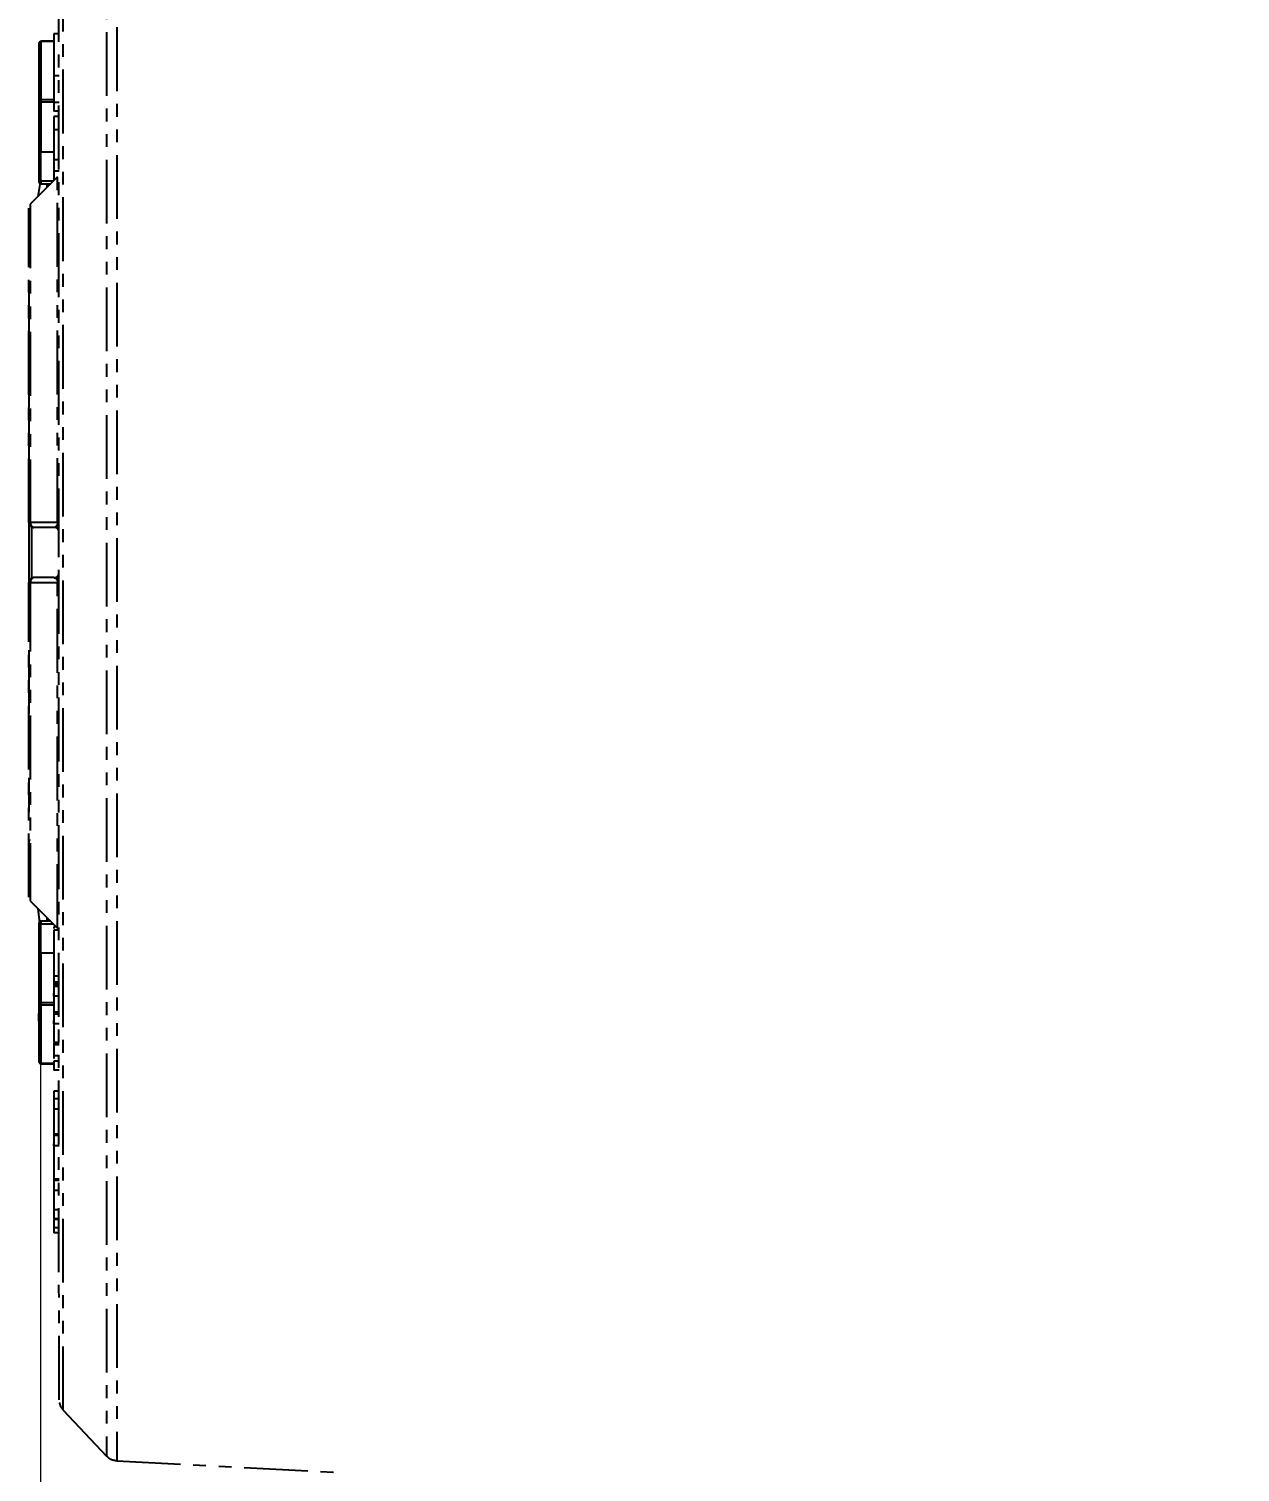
# Model space of a CAD drawing. Header units: millimetres. Extents: x 2160 to 4596, y 811 to 2534.
# Drawn here: x 2796.4 to 2916.9, y 1276.5 to 1420.1 of the extents above; entities that cross this region are included whole.
import ezdxf

# ---------------------------------------------------------------- set-up
doc = ezdxf.new("R2010")
doc.units = ezdxf.units.MM
doc.linetypes.add('PHANTOM', pattern=[12.7, 6.35, -1.27, 1.27, -1.27, 1.27, -1.27])
doc.layers.add('AM_5', color=3, linetype='Continuous', lineweight=25)
doc.styles.add('SLDTEXTSTYLE1', font='txt.shx', dxfattribs={"width": 0.7, "bigfont": 'gbcbig.shx'})
doc.dimstyles.new('SLDDIMSTYLE12$0', dxfattribs={"dimtxt": 12, "dimasz": 10, "dimexe": 0, "dimexo": 0.0625, "dimgap": 0.875, "dimtad": 1, "dimdec": 1, "dimlfac": 1.8, "dimrnd": 1e-09, "dimzin": 12, "dimdsep": 46, "dimtxsty": 'SLDTEXTSTYLE1', "dimcen": 0.09, "dimdle": 8.16, "dimclrd": 3, "dimclre": 3, "dimadec": 0, "dimazin": 3, "dimtfac": 1, "dimtdec": 1, "dimtofl": 0, "dimtmove": 0, "dimatfit": 3, "dimfxl": 0, "dimfrac": 2, "dimtolj": 1, "dimlwd": 5, "dimlwe": 5, "dimarcsym": 0})

# ---------------------------------------------------------------- blocks, each defined once
blk = doc.blocks.new('*D74')
at = {"layer": 'AM_5', "color": 3, "linetype": 'Continuous', "lineweight": 5, "transparency": 16777216}
for p, q in [((2797.54, 1331.21), (2797.54, 1205.74)), ((2962.62, 1205.74), (2807.54, 1205.74))]:
    blk.add_line(p, q, dxfattribs=at)
at = {"layer": 'AM_5', "color": 3, "lineweight": 5, "transparency": 16777216}
blk.add_line((2972.62, 1331.21), (2972.62, 1205.74), dxfattribs=at)
at = {"layer": 'AM_5', "color": 3, "transparency": 16777216}
for points in [[(2807.54, 1207.41), (2807.54, 1204.07), (2797.54, 1205.74)], [(2962.62, 1207.41), (2962.62, 1204.07), (2972.62, 1205.74)]]:
    blk.add_solid(points, dxfattribs=at)
at = {"layer": 'Defpoints', "color": 0, "transparency": 16777216}
for p in [(2797.54, 1331.28), (2972.62, 1331.28), (2797.54, 1205.74)]:
    blk.add_point(p, dxfattribs=at)
at = {"layer": 'AM_5', "color": 0, "transparency": 16777216, "insert": (2894.36, 1212.61), "char_height": 12, "attachment_point": 5, "style": 'SLDTEXTSTYLE1'}
blk.add_mtext('\\A1;195', dxfattribs=at)

msp = doc.modelspace()

# ---------------------------------------------------------------- linework, layer by layer
at = {"color": 7, "linetype": 'PHANTOM', "lineweight": 25}
for p, q in [((2797.385, 1418.625), (2797.385, 1416.036)), ((2798.885, 1418.825), (2797.585, 1418.825)), ((2798.885, 1418.79), (2797.585, 1418.79)), ((2799.385, 1419.582), (2798.885, 1419.582)), ((2797.385, 1416.036), (2797.385, 1412.897)), ((2799.385, 1415.397), (2798.885, 1415.397)), ((2798.885, 1415.397), (2798.885, 1412.722)), ((2798.885, 1414.838), (2798.885, 1411.875)), ((2797.385, 1412.897), (2797.385, 1407.965)), ((2798.885, 1413.009), (2797.585, 1413.009)), ((2797.585, 1412.756), (2797.585, 1407.823)), ((2798.885, 1412.756), (2797.585, 1412.756)), ((2799.385, 1412.722), (2798.885, 1412.722)), ((2799.385, 1411.875), (2798.885, 1411.875)), ((2799.385, 1411.35), (2798.885, 1411.35)), ((2798.885, 1410.062), (2798.885, 1407.043)), ((2798.885, 1410.062), (2799.385, 1410.062)), ((2797.585, 1407.823), (2798.885, 1407.823)), ((2799.385, 1407.043), (2798.885, 1407.043)), ((2798.885, 1407.043), (2798.885, 1405.898)), ((2798.885, 1405.898), (2798.885, 1404.974)), ((2799.385, 1405.898), (2798.885, 1405.898)), ((2799.238, 1405.327), (2796.531, 1402.62)), ((2797.5, 1404.782), (2797.282, 1403.371)), ((2798.809, 1404.899), (2797.585, 1404.899)), ((2797.585, 1404.645), (2798.556, 1404.645)), ((2797.585, 1404.645), (2797.585, 1404.642)), ((2797.585, 1404.642), (2798.552, 1404.642)), ((2798.185, 1404.642), (2798.185, 1404.274)), ((2798.188, 1404.642), (2798.188, 1404.277)), ((2796.385, 1396.819), (2796.409, 1396.644)), ((2796.401, 1396.673), (2796.408, 1396.649)), ((2796.412, 1396.637), (2796.43, 1396.574)), ((2796.449, 1396.533), (2796.424, 1396.606)), ((2796.401, 1393.822), (2796.391, 1393.82)), ((2796.531, 1371.936), (2796.531, 1371.005)), ((2796.531, 1371.005), (2799.238, 1371.003)), ((2798.884, 1370.474), (2796.884, 1370.474)), ((2799.006, 1370.504), (2798.884, 1370.474)), ((2798.884, 1365.474), (2796.884, 1365.474)), ((2799.238, 1364.945), (2796.531, 1364.943)), ((2796.531, 1364.943), (2796.531, 1364.46)), ((2796.408, 1339.299), (2796.401, 1339.275)), ((2796.43, 1339.374), (2796.412, 1339.311)), ((2796.424, 1339.342), (2796.449, 1339.414)), ((2796.531, 1333.327), (2799.238, 1330.62)), ((2797.482, 1331.04), (2797.524, 1330.787)), ((2798.551, 1331.307), (2797.585, 1331.307)), ((2797.585, 1331.307), (2797.585, 1331.304)), ((2798.555, 1331.304), (2797.585, 1331.304)), ((2797.585, 1331.05), (2798.808, 1331.05)), ((2798.185, 1331.674), (2798.185, 1331.307)), ((2798.188, 1331.67), (2798.188, 1331.307)), ((2799.13, 1330.728), (2798.885, 1330.728)), ((2798.885, 1330.728), (2798.885, 1330.565)), ((2799.385, 1330.409), (2798.885, 1330.409)), ((2797.585, 1328.126), (2797.585, 1323.193)), ((2798.885, 1328.126), (2797.585, 1328.126)), ((2797.385, 1327.984), (2797.385, 1323.052)), ((2799.385, 1325.814), (2798.885, 1325.814)), ((2798.885, 1325.814), (2798.885, 1325.239)), ((2799.385, 1325.239), (2798.885, 1325.239)), ((2798.885, 1325.239), (2798.885, 1325.175)), ((2798.885, 1325.175), (2798.885, 1325.111)), ((2799.385, 1325.111), (2798.885, 1325.111)), ((2798.885, 1325.111), (2798.885, 1324.984)), ((2798.885, 1324.984), (2799.385, 1324.984)), ((2798.885, 1324.984), (2798.885, 1324.792)), ((2799.385, 1324.792), (2798.885, 1324.792)), ((2798.885, 1324.792), (2798.885, 1323.835)), ((2799.385, 1323.835), (2798.885, 1323.835)), ((2798.885, 1323.835), (2798.885, 1322.239)), ((2798.885, 1323.193), (2797.585, 1323.193)), ((2798.885, 1322.94), (2797.585, 1322.94)), ((2797.385, 1321.348), (2797.385, 1322.113)), ((2798.885, 1322.239), (2798.885, 1322.048)), ((2799.385, 1322.239), (2798.885, 1322.239)), ((2798.885, 1322.048), (2798.885, 1321.09)), ((2799.385, 1322.048), (2798.885, 1322.048)), ((2799.385, 1321.09), (2798.885, 1321.09)), ((2798.885, 1321.09), (2798.885, 1319.24)), ((2799.385, 1319.24), (2798.885, 1319.24)), ((2799.385, 1319.176), (2798.885, 1319.176)), ((2798.885, 1319.176), (2798.885, 1318.984)), ((2799.385, 1318.984), (2798.885, 1318.984)), ((2798.885, 1318.984), (2798.885, 1317.899)), ((2798.885, 1317.158), (2797.585, 1317.158)), ((2797.585, 1317.124), (2798.885, 1317.124)), ((2799.385, 1317.899), (2798.885, 1317.899)), ((2799.385, 1317.389), (2798.885, 1317.389)), ((2798.885, 1317.389), (2798.885, 1316.495)), ((2799.385, 1316.495), (2798.885, 1316.495)), ((2799.385, 1314.389), (2798.885, 1314.389)), ((2798.885, 1314.389), (2798.885, 1313.623)), ((2799.385, 1313.623), (2798.885, 1313.623)), ((2798.885, 1313.623), (2798.885, 1312.602)), ((2799.385, 1312.602), (2798.885, 1312.602)), ((2798.885, 1312.602), (2798.885, 1310.113)), ((2799.385, 1310.113), (2798.885, 1310.113)), ((2798.885, 1310.113), (2798.885, 1309.985)), ((2799.385, 1309.985), (2798.885, 1309.985)), ((2798.885, 1309.985), (2798.885, 1308.964)), ((2799.385, 1308.964), (2798.885, 1308.964)), ((2798.885, 1308.964), (2798.885, 1305.645)), ((2798.885, 1305.645), (2798.885, 1305.517)), ((2799.385, 1305.645), (2798.885, 1305.645)), ((2799.385, 1305.517), (2798.885, 1305.517)), ((2798.885, 1305.517), (2798.885, 1304.496)), ((2798.885, 1305.39), (2798.885, 1305.394)), ((2799.385, 1304.496), (2798.885, 1304.496)), ((2799.385, 1302.581), (2798.885, 1302.581)), ((2798.885, 1302.581), (2798.885, 1301.688)), ((2799.385, 1301.688), (2798.885, 1301.688)), ((2799.385, 1301.624), (2798.885, 1301.624)), ((2798.885, 1301.624), (2798.885, 1300.794)), ((2799.385, 1300.794), (2798.885, 1300.794)), ((2798.885, 1300.794), (2798.885, 1300.284)), ((2799.385, 1300.284), (2798.885, 1300.284)), ((2799.797, 1282.655), (2804.12, 1278.098)), ((2805.13, 1277.633), (2826.858, 1276.494))]:
    msp.add_line(p, q, dxfattribs=at)
at = {"color": 7, "linetype": 'PHANTOM', "lineweight": 25, "flags": 128}
for points in [[(2804.12, 1457.849), (2804.12, 1457.838), (2804.12, 1457.565), (2804.12, 1456.932), (2804.12, 1455.941), (2804.12, 1454.596), (2804.12, 1452.901), (2804.12, 1450.866), (2804.12, 1448.496), (2804.12, 1445.802), (2804.12, 1442.795), (2804.12, 1439.487), (2804.12, 1435.891), (2804.12, 1432.021), (2804.12, 1427.894), (2804.12, 1423.525), (2804.12, 1418.933), (2804.12, 1414.135), (2804.12, 1409.152), (2804.12, 1404.003), (2804.12, 1398.709), (2804.12, 1393.291), (2804.12, 1387.772), (2804.12, 1382.172), (2804.12, 1376.516), (2804.12, 1370.825), (2804.12, 1365.123), (2804.12, 1359.432), (2804.12, 1353.775), (2804.12, 1348.176), (2804.12, 1342.656), (2804.12, 1337.239), (2804.12, 1331.945), (2804.12, 1326.796), (2804.12, 1321.812), (2804.12, 1317.015), (2804.12, 1312.423), (2804.12, 1308.054), (2804.12, 1303.927), (2804.12, 1300.057), (2804.12, 1296.461), (2804.12, 1293.153), (2804.12, 1290.146), (2804.12, 1287.452), (2804.12, 1285.082), (2804.12, 1283.046), (2804.12, 1281.352), (2804.12, 1280.007), (2804.12, 1279.016), (2804.12, 1278.383), (2804.12, 1278.11), (2804.12, 1278.098)], [(2805.13, 1458.315), (2805.13, 1458.306), (2805.13, 1458.054), (2805.13, 1457.452), (2805.13, 1456.504), (2805.13, 1455.212), (2805.13, 1453.582), (2805.13, 1451.619), (2805.13, 1449.333), (2805.13, 1446.731), (2805.13, 1443.823), (2805.13, 1440.622), (2805.13, 1437.138), (2805.13, 1433.387), (2805.13, 1429.381), (2805.13, 1425.138), (2805.13, 1420.673), (2805.13, 1416.004), (2805.13, 1411.148), (2805.13, 1406.125), (2805.13, 1400.954), (2805.13, 1395.655), (2805.13, 1390.249), (2805.13, 1384.756), (2805.13, 1379.198), (2805.13, 1373.597), (2805.13, 1367.974), (2805.13, 1362.351), (2805.13, 1356.75), (2805.13, 1351.192), (2805.13, 1345.699), (2805.13, 1340.293), (2805.13, 1334.994), (2805.13, 1329.823), (2805.13, 1324.8), (2805.13, 1319.944), (2805.13, 1315.275), (2805.13, 1310.81), (2805.13, 1306.566), (2805.13, 1302.561), (2805.13, 1298.81), (2805.13, 1295.326), (2805.13, 1292.125), (2805.13, 1289.217), (2805.13, 1286.615), (2805.13, 1284.328), (2805.13, 1282.366), (2805.13, 1280.736), (2805.13, 1279.444), (2805.13, 1278.495), (2805.13, 1277.894), (2805.13, 1277.642), (2805.13, 1277.633)], [(2799.797, 1282.655), (2799.797, 1282.662), (2799.797, 1282.916), (2799.797, 1283.528), (2799.797, 1284.495), (2799.797, 1285.813), (2799.796, 1287.478), (2799.796, 1289.481), (2799.796, 1291.814), (2799.796, 1294.469), (2799.796, 1297.432), (2799.796, 1300.693), (2799.796, 1304.237), (2799.796, 1308.049), (2799.796, 1312.113), (2799.796, 1316.413), (2799.796, 1320.93), (2799.796, 1325.644), (2799.796, 1330.537), (2799.796, 1335.587), (2799.796, 1340.774), (2799.796, 1346.075), (2799.796, 1351.469), (2799.796, 1356.932), (2799.796, 1362.441), (2799.796, 1367.974), (2799.796, 1373.507), (2799.796, 1379.016), (2799.796, 1384.479), (2799.796, 1389.872), (2799.796, 1395.174), (2799.796, 1400.36), (2799.796, 1405.411), (2799.796, 1410.304), (2799.796, 1415.018), (2799.796, 1419.535), (2799.796, 1423.834), (2799.796, 1427.899), (2799.796, 1431.711), (2799.796, 1435.255), (2799.796, 1438.515), (2799.796, 1441.479), (2799.796, 1444.133), (2799.796, 1446.467), (2799.796, 1448.47), (2799.797, 1450.135), (2799.797, 1451.453), (2799.797, 1452.42), (2799.797, 1453.032), (2799.797, 1453.285), (2799.797, 1453.293)], [(2797.585, 1418.766), (2797.585, 1418.788), (2797.585, 1418.806), (2797.585, 1418.818), (2797.585, 1418.824), (2797.585, 1418.825)], [(2797.585, 1418.825), (2797.585, 1418.824), (2797.585, 1418.819), (2797.585, 1418.807), (2797.585, 1418.79)], [(2797.585, 1418.79), (2797.585, 1418.195), (2797.585, 1417.56), (2797.585, 1416.887), (2797.585, 1416.177), (2797.585, 1415.433), (2797.585, 1414.656), (2797.585, 1413.847), (2797.585, 1413.009)], [(2797.585, 1413.009), (2797.546, 1413.007), (2797.508, 1413.001), (2797.474, 1412.99), (2797.443, 1412.976), (2797.419, 1412.959), (2797.4, 1412.94), (2797.389, 1412.919), (2797.385, 1412.897)], [(2797.585, 1413.009), (2797.585, 1412.979), (2797.585, 1412.946), (2797.585, 1412.912), (2797.585, 1412.878), (2797.585, 1412.844), (2797.585, 1412.812), (2797.585, 1412.782), (2797.585, 1412.756)], [(2797.585, 1404.899), (2797.585, 1405.286), (2797.585, 1405.681), (2797.585, 1406.076), (2797.585, 1406.465), (2797.585, 1406.84), (2797.585, 1407.196), (2797.585, 1407.525), (2797.585, 1407.823)], [(2797.585, 1404.899), (2797.585, 1404.873), (2797.585, 1404.846), (2797.585, 1404.82), (2797.585, 1404.794), (2797.585, 1404.769), (2797.585, 1404.745), (2797.585, 1404.723), (2797.585, 1404.704)], [(2797.585, 1404.704), (2797.585, 1404.691), (2797.585, 1404.68), (2797.585, 1404.67), (2797.585, 1404.661), (2797.585, 1404.655), (2797.585, 1404.65), (2797.585, 1404.647), (2797.585, 1404.645)], [(2799.238, 1371.003), (2799.238, 1374.766), (2799.238, 1378.46), (2799.238, 1382.045), (2799.238, 1385.485), (2799.238, 1388.744), (2799.238, 1391.788), (2799.238, 1394.586), (2799.238, 1397.11), (2799.238, 1399.332), (2799.238, 1401.23), (2799.238, 1402.785), (2799.238, 1403.98), (2799.238, 1404.803), (2799.238, 1405.246), (2799.238, 1405.327)], [(2796.531, 1402.62), (2796.531, 1402.538), (2796.531, 1402.121), (2796.531, 1401.355), (2796.531, 1400.25), (2796.531, 1398.815), (2796.531, 1397.066), (2796.531, 1395.02), (2796.531, 1392.699), (2796.531, 1390.125), (2796.531, 1387.326), (2796.531, 1384.329), (2796.531, 1381.166), (2796.531, 1377.868), (2796.531, 1374.47), (2796.531, 1371.936)], [(2796.673, 1365.427), (2796.673, 1367.974), (2796.673, 1370.522)], [(2796.531, 1364.46), (2796.531, 1361.478), (2796.531, 1358.079), (2796.531, 1354.782), (2796.531, 1351.618), (2796.531, 1348.622), (2796.531, 1345.823), (2796.531, 1343.249), (2796.531, 1340.928), (2796.531, 1338.882), (2796.531, 1337.133), (2796.531, 1335.698), (2796.531, 1334.593), (2796.531, 1333.827), (2796.531, 1333.41), (2796.531, 1333.327)], [(2799.238, 1330.62), (2799.238, 1330.702), (2799.238, 1331.144), (2799.238, 1331.967), (2799.238, 1333.163), (2799.238, 1334.717), (2799.238, 1336.616), (2799.238, 1338.838), (2799.238, 1341.361), (2799.238, 1344.16), (2799.238, 1347.204), (2799.238, 1350.463), (2799.238, 1353.903), (2799.238, 1357.488), (2799.238, 1361.182), (2799.238, 1364.945)], [(2797.281, 1332.577), (2797.42, 1331.437), (2797.448, 1331.253)], [(2797.585, 1331.304), (2797.585, 1331.302), (2797.585, 1331.299), (2797.585, 1331.294), (2797.585, 1331.287), (2797.585, 1331.279), (2797.585, 1331.269), (2797.585, 1331.258), (2797.585, 1331.245)], [(2797.585, 1331.245), (2797.585, 1331.225), (2797.585, 1331.203), (2797.585, 1331.18), (2797.585, 1331.155), (2797.585, 1331.129), (2797.585, 1331.102), (2797.585, 1331.076), (2797.585, 1331.05)], [(2797.585, 1328.126), (2797.585, 1328.423), (2797.585, 1328.753), (2797.585, 1329.108), (2797.585, 1329.484), (2797.585, 1329.872), (2797.585, 1330.268), (2797.585, 1330.663), (2797.585, 1331.05)], [(2797.585, 1322.94), (2797.546, 1322.942), (2797.508, 1322.948), (2797.474, 1322.958), (2797.443, 1322.972), (2797.419, 1322.989), (2797.4, 1323.009), (2797.389, 1323.03), (2797.385, 1323.052)], [(2797.585, 1323.193), (2797.585, 1323.167), (2797.585, 1323.137), (2797.585, 1323.104), (2797.585, 1323.071), (2797.585, 1323.036), (2797.585, 1323.002), (2797.585, 1322.97), (2797.585, 1322.94)], [(2797.585, 1322.94), (2797.585, 1322.102), (2797.585, 1321.293), (2797.585, 1320.516), (2797.585, 1319.772), (2797.585, 1319.062), (2797.585, 1318.389), (2797.585, 1317.754), (2797.585, 1317.158)], [(2797.585, 1317.158), (2797.585, 1317.141), (2797.585, 1317.13), (2797.585, 1317.125), (2797.585, 1317.124)]]:
    msp.add_lwpolyline(points, dxfattribs=at)
at = {"color": 7, "linetype": 'PHANTOM', "lineweight": 25}
for centre, radius, start, end in [((2797.569, 1418.606), 0.185, 85.15004, 174.14429), ((2797.56, 1412.933), 0.179, 191.42145, 278.04956), ((2797.56, 1408), 0.179, 191.42145, 278.04956), ((2797.538, 1404.672), 0.232, 78.43864, 131.54119), ((2797.585, 1404.845), 0.2, 180.01246, 270.01247), ((2797.585, 1404.842), 0.2, 180, 270), ((2796.513, 1370.729), 0.277, 86.22785, 117.62362), ((2796.884, 1370.974), 0.5, 180, 270), ((2798.884, 1369.974), 0.5, 360, 90.00004), ((2796.884, 1364.974), 0.5, 90, 180), ((2798.884, 1365.974), 0.5, 269.99997, 360), ((2796.513, 1365.219), 0.277, 242.37638, 273.77215), ((2797.585, 1331.107), 0.2, 90, 180), ((2797.585, 1331.104), 0.2, 89.98753, 179.98753), ((2797.538, 1331.277), 0.232, 228.45882, 281.56135), ((2797.56, 1327.949), 0.179, 81.95044, 168.57855), ((2797.56, 1323.016), 0.179, 81.95044, 168.57855), ((2797.569, 1317.343), 0.185, 185.85572, 274.84996)]:
    msp.add_arc(centre, radius, start, end, dxfattribs=at)
for points, knots in [([(2799.384, 1367.974), (2799.384, 1370.937), (2799.384, 1376.862), (2799.384, 1385.651), (2799.384, 1394.244), (2799.384, 1402.545), (2799.384, 1410.462), (2799.384, 1417.907), (2799.384, 1424.797), (2799.384, 1431.056), (2799.384, 1436.614), (2799.384, 1441.41), (2799.385, 1445.389), (2799.385, 1448.513), (2799.385, 1450.723), (2799.385, 1452.081), (2799.385, 1452.196), (2799.385, 1452.254)], [0, 0, 0, 0, 0.066684, 0.133368, 0.200052, 0.266736, 0.33342, 0.400104, 0.466788, 0.533472, 0.600156, 0.66684, 0.7335241, 0.8002081, 0.8668921, 0.9335761, 1, 1, 1, 1]), ([(2798.885, 1419.582), (2798.885, 1419.547), (2798.885, 1419.478), (2798.885, 1418.848), (2798.885, 1418.016), (2798.885, 1417.226), (2798.885, 1416.333), (2798.885, 1415.709), (2798.885, 1415.397)], [0, 0, 0, 0, 0.25015941, 0.49958066, 0.62466902, 0.74973011, 0.87480959, 1, 1, 1, 1]), ([(2798.885, 1411.35), (2798.885, 1411.263), (2798.885, 1411.089), (2798.885, 1410.786), (2798.885, 1410.39), (2798.885, 1410.193), (2798.885, 1410.062)], [0, 0, 0, 0, 0.1250401, 0.2502359, 0.4998742, 1, 1, 1, 1]), ([(2797.385, 1407.965), (2797.385, 1407.754), (2797.385, 1407.326), (2797.385, 1406.524), (2797.385, 1405.672), (2797.385, 1405.117), (2797.385, 1404.845)], [0, 0, 0, 0, 0.24558897, 0.5, 0.75441103, 1, 1, 1, 1]), ([(2796.384, 1370.974), (2796.384, 1372.336), (2796.384, 1375.059), (2796.384, 1379.031), (2796.384, 1382.847), (2796.384, 1386.448), (2796.384, 1389.785), (2796.384, 1392.807), (2796.384, 1395.473), (2796.384, 1397.744), (2796.384, 1399.585), (2796.384, 1400.98), (2796.384, 1401.869), (2796.384, 1402.281), (2796.384, 1402.225), (2796.384, 1402.21)], [0, 0, 0, 0, 0.0808771, 0.1617542, 0.2426313, 0.3235084, 0.4043855, 0.4852626, 0.5661397, 0.6470168, 0.7278939, 0.808771, 0.8896481, 0.9705252, 1, 1, 1, 1]), ([(2796.384, 1399.638), (2796.384, 1399.643), (2796.384, 1399.658), (2796.385, 1399.173), (2796.385, 1398.274), (2796.385, 1397.304), (2796.385, 1396.819)], [0, 0, 0, 0, 0.1673104, 0.4448736, 0.7224368, 1, 1, 1, 1]), ([(2796.407, 1396.654), (2796.405, 1396.662), (2796.386, 1396.715), (2796.385, 1396.771), (2796.385, 1396.819)], [0, 0, 0, 0, 0.1486571, 1, 1, 1, 1]), ([(2796.385, 1393.819), (2796.385, 1393.054), (2796.385, 1391.524), (2796.385, 1388.798), (2796.385, 1385.803), (2796.385, 1382.548), (2796.385, 1379.09), (2796.385, 1375.471), (2796.385, 1372.812), (2796.385, 1371.369), (2796.385, 1371.183)], [0, 0, 0, 0, 0.1398935, 0.2797871, 0.4196806, 0.5595741, 0.6994677, 0.8393612, 0.9792547, 1, 1, 1, 1]), ([(2796.385, 1370.972), (2796.385, 1369.973), (2796.385, 1367.719), (2796.385, 1364.197), (2796.385, 1360.475), (2796.385, 1356.858), (2796.385, 1353.399), (2796.385, 1350.145), (2796.385, 1347.15), (2796.385, 1344.424), (2796.385, 1342.894), (2796.385, 1342.129)], [0, 0, 0, 0, 0.0904762, 0.2041666, 0.3178571, 0.4315476, 0.5452381, 0.6589286, 0.772619, 0.8863095, 1, 1, 1, 1]), ([(2796.531, 1371.005), (2796.533, 1370.939), (2796.536, 1370.839), (2796.578, 1370.716), (2796.622, 1370.632), (2796.68, 1370.561), (2796.765, 1370.493), (2796.838, 1370.481), (2796.884, 1370.474)], [0, 0, 0, 0, 0.2385849, 0.3638389, 0.5000025, 0.6213043, 0.7614151, 1, 1, 1, 1]), ([(2799.238, 1371.003), (2799.238, 1370.981), (2799.239, 1370.939), (2799.23, 1370.854), (2799.207, 1370.758), (2799.167, 1370.667), (2799.1, 1370.566), (2799.044, 1370.529), (2799.006, 1370.504)], [0, 0, 0, 0, 0.0657455, 0.1312299, 0.2728945, 0.435902, 0.6154442, 1, 1, 1, 1]), ([(2799.006, 1370.504), (2799.07, 1370.505), (2799.175, 1370.507), (2799.233, 1370.546), (2799.255, 1370.561)], [0, 0, 0, 0, 0.6187385, 1, 1, 1, 1]), ([(2799.385, 1283.694), (2799.385, 1283.752), (2799.385, 1283.868), (2799.385, 1285.225), (2799.385, 1287.435), (2799.385, 1290.559), (2799.384, 1294.537), (2799.384, 1299.333), (2799.384, 1304.891), (2799.384, 1311.15), (2799.384, 1318.041), (2799.384, 1325.486), (2799.384, 1333.403), (2799.384, 1341.704), (2799.384, 1350.297), (2799.384, 1359.086), (2799.384, 1365.011), (2799.384, 1367.974)], [0, 0, 0, 0, 0.0663505, 0.1330398, 0.199729, 0.2664183, 0.3331075, 0.3997968, 0.466486, 0.5331753, 0.5998645, 0.6665538, 0.733243, 0.7999323, 0.8666215, 0.9333108, 1, 1, 1, 1]), ([(2796.884, 1365.474), (2796.838, 1365.467), (2796.765, 1365.455), (2796.68, 1365.387), (2796.622, 1365.316), (2796.578, 1365.232), (2796.536, 1365.108), (2796.533, 1365.008), (2796.531, 1364.943)], [0, 0, 0, 0, 0.238585, 0.3787456, 0.4999975, 0.6362115, 0.761415, 1, 1, 1, 1]), ([(2798.884, 1365.474), (2798.925, 1365.468), (2799.004, 1365.458), (2799.1, 1365.38), (2799.167, 1365.281), (2799.207, 1365.189), (2799.23, 1365.093), (2799.239, 1365.009), (2799.238, 1364.966), (2799.238, 1364.945)], [0, 0, 0, 0, 0.28654563, 0.56106869, 0.68919014, 0.8054766, 0.90650496, 0.95317639, 1, 1, 1, 1]), ([(2799.255, 1365.387), (2799.233, 1365.402), (2799.175, 1365.441), (2799.07, 1365.443), (2799.006, 1365.444)], [0, 0, 0, 0, 0.3808157, 1, 1, 1, 1]), ([(2796.384, 1333.681), (2796.384, 1333.726), (2796.384, 1333.816), (2796.384, 1334.559), (2796.384, 1335.994), (2796.384, 1338.541), (2796.384, 1342.084), (2796.384, 1345.81), (2796.384, 1349.348), (2796.384, 1353.121), (2796.384, 1357.032), (2796.384, 1360.984), (2796.384, 1363.656), (2796.384, 1364.974)], [0, 0, 0, 0, 0.07827687, 0.15871, 0.24116849, 0.36932909, 0.49988873, 0.58696496, 0.67333854, 0.75883145, 0.84127172, 0.92171409, 1, 1, 1, 1]), ([(2796.454, 1339.418), (2796.437, 1339.38), (2796.396, 1339.289), (2796.389, 1339.188), (2796.385, 1339.129)], [0, 0, 0, 0, 0.4097539, 1, 1, 1, 1]), ([(2796.385, 1339.129), (2796.385, 1339.177), (2796.385, 1339.227), (2796.401, 1339.275), (2796.402, 1339.277)], [0, 0, 0, 0, 0.946273, 1, 1, 1, 1]), ([(2796.385, 1339.129), (2796.385, 1338.997), (2796.385, 1338.733), (2796.385, 1338.371), (2796.385, 1338.035), (2796.385, 1337.728), (2796.385, 1337.449), (2796.385, 1337.199), (2796.385, 1337.048), (2796.385, 1336.944), (2796.385, 1336.828), (2796.385, 1336.674), (2796.385, 1336.534), (2796.384, 1336.327), (2796.384, 1336.288), (2796.384, 1336.256)], [0, 0, 0, 0, 0.07144385, 0.14288374, 0.21431988, 0.28576303, 0.35720674, 0.42863778, 0.50005558, 0.50406448, 0.53604837, 0.6252562, 0.69323765, 0.75009307, 1, 1, 1, 1]), ([(2797.385, 1331.104), (2797.385, 1330.831), (2797.385, 1330.277), (2797.385, 1329.424), (2797.385, 1328.623), (2797.385, 1328.195), (2797.385, 1327.984)], [0, 0, 0, 0, 0.24558897, 0.5, 0.75441103, 1, 1, 1, 1]), ([(2798.885, 1330.409), (2798.885, 1329.89), (2798.885, 1328.861), (2798.885, 1327.317), (2798.885, 1326.319), (2798.885, 1325.814)], [0, 0, 0, 0, 0.3347977, 0.6633059, 1, 1, 1, 1]), ([(2798.885, 1323.835), (2798.885, 1323.851), (2798.885, 1323.877), (2798.885, 1323.916), (2798.885, 1323.949), (2798.885, 1324.005), (2798.885, 1324.065), (2798.885, 1324.099), (2798.885, 1324.093), (2798.885, 1324.091)], [0, 0, 0, 0, 0.0518131, 0.0882956, 0.1299462, 0.1775457, 0.3534829, 0.7059159, 1, 1, 1, 1]), ([(2798.885, 1321.09), (2798.885, 1321.115), (2798.885, 1321.152), (2798.885, 1321.203), (2798.885, 1321.249), (2798.885, 1321.298), (2798.885, 1321.375), (2798.885, 1321.429), (2798.885, 1321.417), (2798.885, 1321.41)], [0, 0, 0, 0, 0.0628935, 0.0931861, 0.1255191, 0.1834586, 0.2508615, 0.5002621, 1, 1, 1, 1]), ([(2797.4, 1317.27), (2797.402, 1317.26), (2797.406, 1317.239), (2797.421, 1317.21), (2797.441, 1317.184), (2797.466, 1317.162), (2797.495, 1317.145), (2797.525, 1317.133), (2797.556, 1317.125), (2797.575, 1317.124), (2797.585, 1317.124)], [0, 0, 0, 0, 0.1371732, 0.2714331, 0.4024836, 0.5300389, 0.6538238, 0.7735757, 0.8890458, 1, 1, 1, 1]), ([(2798.885, 1317.899), (2798.885, 1317.884), (2798.885, 1317.796), (2798.885, 1317.709), (2798.885, 1317.638)], [0, 0, 0, 0, 0.1741084, 1, 1, 1, 1]), ([(2798.885, 1308.964), (2798.885, 1308.982), (2798.885, 1309.018), (2798.885, 1309.076), (2798.885, 1309.134), (2798.885, 1309.162), (2798.885, 1309.16), (2798.885, 1309.159)], [0, 0, 0, 0, 0.1133857, 0.2261004, 0.4521085, 0.9035522, 1, 1, 1, 1]), ([(2798.885, 1309.091), (2798.885, 1308.636), (2798.885, 1307.799), (2798.885, 1306.977), (2798.885, 1306.602)], [0, 0, 0, 0, 0.5444227, 1, 1, 1, 1]), ([(2798.885, 1304.496), (2798.885, 1304.234), (2798.885, 1303.778), (2798.885, 1303.227), (2798.885, 1302.909), (2798.885, 1302.768), (2798.885, 1302.697), (2798.885, 1302.637), (2798.885, 1302.6), (2798.885, 1302.581)], [0, 0, 0, 0, 0.4018451, 0.700925, 0.8501447, 0.9000038, 0.92545, 0.9625731, 1, 1, 1, 1]), ([(2799.413, 1283.409), (2799.448, 1283.269), (2799.509, 1283.016), (2799.677, 1282.818), (2799.752, 1282.729)], [0, 0, 0, 0, 0.5529909, 1, 1, 1, 1]), ([(2804.114, 1278.127), (2804.152, 1278.081), (2804.294, 1277.907), (2804.641, 1277.708), (2804.961, 1277.665), (2805.117, 1277.645)], [0, 0, 0, 0, 0.1560443, 0.589322, 1, 1, 1, 1])]:
    msp.add_open_spline(points, degree=3, knots=knots, dxfattribs=at)
msp.add_open_spline([(2797.385, 1323.052), (2797.385, 1321.96), (2797.385, 1319.776), (2797.385, 1318.141), (2797.385, 1317.324)], degree=3, dxfattribs=at)

# ---------------------------------------------------------------- dimensions: what is measured, and where the dimension line sits
at = {"layer": 'AM_5'}
dim = msp.add_linear_dim(base=(2797.538, 1205.74), p1=(2972.621, 1331.277), p2=(2797.538, 1331.277), angle=180, text='195', dimstyle='SLDDIMSTYLE12$0', override={"dimlfac": 1}, dxfattribs=at)
dim.commit()
dim.dimension.update_dxf_attribs({"geometry": '*D74', "text_midpoint": (2894.357, 1205.74), "dimtype": 160})

doc.saveas('drawing.dxf')
